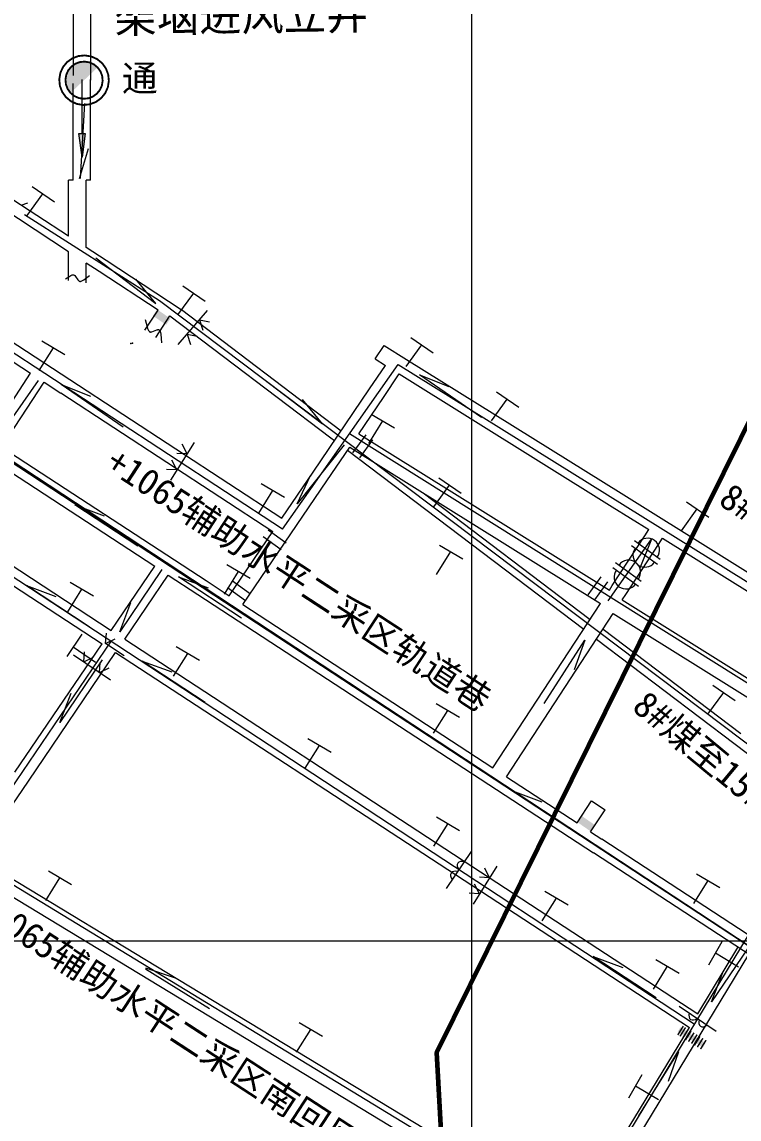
# Model space of a CAD drawing. Header units: inches. Extents: x 19725493 to 19730068, y 4137932 to 4142732.
# Drawn here: x 19727855.2 to 19728086.4, y 4140442.5 to 4140796.5 of the extents above; entities that cross this region are included whole.
import ezdxf

# ---------------------------------------------------------------- set-up
doc = ezdxf.new("R2010")
doc.units = ezdxf.units.IN
doc.header["$MEASUREMENT"] = 0
doc.layers.get('0').update_dxf_attribs({"lineweight": 0})
for name, color, linetype, lineweight in [('主要大巷', 7, 'Continuous', 0), ('保安煤柱', 7, 'Continuous', 0), ('次要巷道', 7, 'Continuous', 0), ('煤巷', 7, 'Continuous', 0), ('竖井', 7, 'Continuous', 0), ('竖井，斜井名称', 7, 'Continuous', 0), ('经纬网', 7, 'Continuous', 0), ('通风系统图', 7, 'Continuous', 0), ('防尘', 7, 'Continuous', 0)]:
    doc.layers.add(name, color=color, linetype=linetype, lineweight=lineweight)
doc.layers.add('岩巷', color=30, linetype='Continuous', lineweight=0, true_color=0xff7f00)
doc.styles.add('仿宋', font='')
doc.styles.add('黑体', font='')
doc.styles.get('仿宋').set_extended_font_data('仿宋')
doc.styles.get('黑体').set_extended_font_data('黑体')

# ---------------------------------------------------------------- blocks, each defined once
blk = doc.blocks.new('栅栏门_1_1')
for points in [[(-1.62, 4.32), (1.76, 4.32), (1.76, 3.84), (-1.62, 3.84)], [(0.9, 4.66), (0.9, -4.9), (-0.69, -4.9), (-0.69, 4.66)], [(-1.62, 3.47), (1.76, 3.47), (1.76, 3), (-1.62, 3)], [(-1.62, 2.44), (1.76, 2.44), (1.76, 1.97), (-1.62, 1.97)], [(-1.62, 1.36), (1.76, 1.36), (1.76, 0.88), (-1.62, 0.88)], [(-1.62, 0.25), (1.76, 0.25), (1.76, -0.23), (-1.62, -0.23)], [(-1.62, -0.9), (1.76, -0.9), (1.76, -1.38), (-1.62, -1.38)], [(-1.62, -2.01), (1.76, -2.01), (1.76, -2.48), (-1.62, -2.48)], [(-1.62, -3.11), (1.76, -3.11), (1.76, -3.59), (-1.62, -3.59)], [(-1.62, -4.31), (1.76, -4.31), (1.76, -4.79), (-1.62, -4.79)]]:
    blk.add_hatch(color=7).paths.add_polyline_path(points, flags=17)
blk = doc.blocks.new('lr_block_79', base_point=(19728057.83, 4140618.43))
at = {"layer": '通风系统图', "color": 34, "linetype": 'Continuous', "lineweight": 9, "true_color": 0x994c00}
for p, q in [((19728051.77, 4140627.57), (19728060.07, 4140621.53)), ((19728052.65, 4140629.19), (19728060.95, 4140623.15))]:
    blk.add_line(p, q, dxfattribs=at)
for centre, start, end in [((19728056.92, 4140626.08), 323.9552, 143.9552), ((19728056.05, 4140624.46), 143.9552, 323.9552)]:
    blk.add_arc(centre, 3.85, start, end, dxfattribs=at)
blk = doc.blocks.new('lr_block_80', base_point=(19728051.73, 4140611.37))
at = {"layer": '通风系统图', "color": 34, "linetype": 'Continuous', "lineweight": 9, "true_color": 0x994c00}
for p, q in [((19728045.67, 4140620.52), (19728053.97, 4140614.48)), ((19728046.54, 4140622.13), (19728054.84, 4140616.09))]:
    blk.add_line(p, q, dxfattribs=at)
for centre, start, end in [((19728050.82, 4140619.02), 323.9552, 143.9552), ((19728049.95, 4140617.41), 143.9552, 323.9552)]:
    blk.add_arc(centre, 3.85, start, end, dxfattribs=at)
blk = doc.blocks.new('圆形竖井')
blk.add_hatch(color=0).paths.add_polyline_path([(-5.2, -3), (-5.6, -2.4), (-5.8, -1.55), (-6.05, -0.74), (-6, 0), (-5.8, 1.55), (-5.6, 2.4), (-4.24, 4.24), (-3, 5.2), (-2.02, 5.76), (-0.74, 6.05), (0.49, 6.05), (1.55, 5.8), (3, 5.2), (4.24, 4.24), (-4.24, -4.24)], flags=17)
at = {"color": 0, "const_width": 0.6}
for points in [[(8, 0), (7.73, 2.07), (6.93, 4), (5.66, 5.66), (4, 6.93), (2.07, 7.73), (0, 8), (-2.07, 7.73), (-4, 6.93), (-5.66, 5.66), (-6.93, 4), (-7.73, 2.07), (-8, 0), (-7.73, -2.07), (-6.93, -4), (-5.66, -5.66), (-4, -6.93), (-2.07, -7.73), (0, -8), (2.07, -7.73), (4, -6.93), (5.66, -5.66), (6.93, -4), (7.73, -2.07), (8, 0)], [(6, 0), (5.8, 1.55), (5.2, 3), (4.24, 4.24), (3, 5.2), (1.55, 5.8), (0, 6), (-1.55, 5.8), (-3, 5.2), (-4.24, 4.24), (-5.2, 3), (-5.8, 1.55), (-6, 0), (-5.8, -1.55), (-5.2, -3), (-4.24, -4.24), (-3, -5.2), (-1.55, -5.8), (0, -6), (1.55, -5.8), (3, -5.2), (4.24, -4.24), (5.2, -3), (5.8, -1.55), (6, 0)]]:
    blk.add_lwpolyline(points, dxfattribs=at)

msp = doc.modelspace()

# ---------------------------------------------------------------- hatches: boundary and pattern name
at = {"true_color": 0xff0000}
msp.add_hatch(color=1, dxfattribs=at).paths.add_polyline_path([(19727875.5, 4140760.5), (19727874.52, 4140752.91), (19727873.5, 4140760.5)], flags=17)
at = {"layer": '通风系统图', "true_color": 0xff0000}
for points in [[(19727903.03, 4140700.82), (19727898.74, 4140703.77), (19727897.35, 4140701.75), (19727901.63, 4140698.8)], [(19728040.07, 4140537.28), (19728035.79, 4140540.23), (19728034.39, 4140538.21), (19728038.68, 4140535.26)]]:
    msp.add_hatch(color=1, dxfattribs=at).paths.add_polyline_path(points, flags=17)

# ---------------------------------------------------------------- linework, layer by layer
at = {"color": 1, "lineweight": 15, "true_color": 0xff0000}
msp.add_line((19727874.5, 4140778), (19727874.5, 4140760.5), dxfattribs=at)
at = {"color": 1, "true_color": 0xff0000}
msp.add_lwpolyline([(19727875.5, 4140760.5), (19727874.52, 4140752.91), (19727873.5, 4140760.5), (19727875.5, 4140760.5)], dxfattribs=at)
at = {"color": 1, "true_color": 0xff0000, "flags": 128}
for points in [[(19727856.98, 4140738.02), (19727854.79, 4140737.3)], [(19727869.24, 4140713.6), (19727870.54, 4140714.52), (19727870.94, 4140714.75), (19727871.18, 4140714.86), (19727871.33, 4140714.92), (19727871.44, 4140714.95), (19727871.52, 4140714.96), (19727871.59, 4140714.97), (19727871.63, 4140714.97), (19727871.68, 4140714.97), (19727871.72, 4140714.96), (19727871.75, 4140714.95), (19727871.77, 4140714.95), (19727871.8, 4140714.94), (19727871.84, 4140714.92), (19727871.9, 4140714.88), (19727871.97, 4140714.84), (19727872.03, 4140714.79), (19727872.16, 4140714.67), (19727872.4, 4140714.39), (19727873.22, 4140713.28), (19727873.4, 4140713.08), (19727873.5, 4140713), (19727873.59, 4140712.92), (19727873.66, 4140712.88), (19727873.69, 4140712.87), (19727873.72, 4140712.85), (19727873.74, 4140712.84), (19727873.79, 4140712.83), (19727873.83, 4140712.83), (19727873.9, 4140712.82), (19727873.94, 4140712.82), (19727874.04, 4140712.83), (19727874.13, 4140712.85), (19727874.27, 4140712.89), (19727874.46, 4140712.97), (19727874.66, 4140713.06), (19727875.06, 4140713.3), (19727876.9, 4140714.7)], [(19727894.86, 4140700.56), (19727895.48, 4140698.12), (19727895.67, 4140697.57), (19727895.84, 4140697.2), (19727895.96, 4140696.98), (19727896.06, 4140696.84), (19727896.13, 4140696.75), (19727896.21, 4140696.67), (19727896.27, 4140696.62), (19727896.33, 4140696.57), (19727896.38, 4140696.54), (19727896.42, 4140696.52), (19727896.47, 4140696.5), (19727896.5, 4140696.49), (19727896.52, 4140696.49), (19727896.56, 4140696.48), (19727896.6, 4140696.48), (19727896.63, 4140696.48), (19727896.71, 4140696.48), (19727896.84, 4140696.5), (19727897.01, 4140696.54), (19727897.55, 4140696.72), (19727898.65, 4140697.14), (19727898.9, 4140697.21), (19727899.02, 4140697.24), (19727899.1, 4140697.24), (19727899.15, 4140697.25), (19727899.2, 4140697.24), (19727899.23, 4140697.24), (19727899.27, 4140697.23), (19727899.29, 4140697.23), (19727899.32, 4140697.21), (19727899.35, 4140697.2), (19727899.39, 4140697.17), (19727899.43, 4140697.14), (19727899.46, 4140697.11), (19727899.51, 4140697.06), (19727899.55, 4140697), (19727899.61, 4140696.91), (19727899.68, 4140696.76), (19727899.74, 4140696.59), (19727899.81, 4140696.35), (19727899.92, 4140695.81), (19727900.18, 4140693)]]:
    msp.add_lwpolyline(points, dxfattribs=at)
at = {"layer": '保安煤柱', "color": 1, "lineweight": 60, "true_color": 0xff0000, "flags": 128}
msp.add_lwpolyline([(19728059, 4140987), (19727660, 4140967), (19727685, 4140772), (19727564, 4140690), (19727674, 4140339), (19727994, 4140372), (19727989, 4140464), (19728125, 4140739), (19728122, 4140835), (19728059, 4140987)], dxfattribs=at)
at = {"layer": '岩巷', "lineweight": 9}
for p, q in [((19727902.89, 4140701.72), (19727954.79, 4140662.36)), ((19727906.56, 4140703.71), (19727958.12, 4140664.61)), ((19727960.13, 4140658.31), (19728036.3, 4140600.54)), ((19727984.49, 4140644.61), (19728038.38, 4140603.73)), ((19728042.54, 4140600.58), (19728086.97, 4140566.88)), ((19728040.45, 4140597.39), (19728084.68, 4140563.85)), ((19728084.31, 4140564.13), (19728153.66, 4140511.53))]:
    msp.add_line(p, q, dxfattribs=at)
at = {"layer": '岩巷', "color": 36, "lineweight": 9, "true_color": 0x86360f}
msp.add_line((19727954.79, 4140662.36), (19727955.98, 4140661.46), dxfattribs=at)
at = {"layer": '煤巷', "lineweight": 9}
for p, q in [((19727870.21, 4140732.29), (19727870.21, 4140745.44)), ((19727875.81, 4140732.29), (19727875.81, 4140745.44)), ((19727894.81, 4140697.04), (19727899.06, 4140703.54)), ((19727898.33, 4140694.74), (19727902.89, 4140701.72)), ((19727969.04, 4140687.82), (19727971.96, 4140692.13)), ((19727967.28, 4140678.11), (19727972.44, 4140685.7)), ((19727816.78, 4140620.19), (19727857.95, 4140683.15)), ((19727821.13, 4140617.35), (19727862.3, 4140680.3)), ((19727971.7, 4140675.35), (19727976.85, 4140682.94)), ((19727949.04, 4140651.23), (19727967.28, 4140678.11)), ((19727963.77, 4140663.67), (19727971.7, 4140675.35)), ((19727953.46, 4140648.48), (19727960.85, 4140659.37)), ((19727926.35, 4140608.54), (19727953.46, 4140648.48)), ((19727938.97, 4140636.39), (19727949.04, 4140651.23)), ((19727922, 4140611.39), (19727936.05, 4140632.09)), ((19727883.94, 4140600.19), (19727897.98, 4140620.88)), ((19727888.29, 4140597.35), (19727902.34, 4140618.03)), ((19727852.86, 4140554.39), (19727881.02, 4140595.89)), ((19727857.21, 4140551.55), (19727885.37, 4140593.04)), ((19727902.85, 4140483.29), (19727778.84, 4140558.42)), ((19727850.12, 4140541.11), (19727857.21, 4140551.55)), ((19727905.44, 4140487.57), (19727819.72, 4140539.5)), ((19728007.22, 4140425.91), (19727905.44, 4140487.57)), ((19728004.63, 4140421.63), (19727902.85, 4140483.29))]:
    msp.add_line(p, q, dxfattribs=at)
at = {"layer": '煤巷', "lineweight": 9, "flags": 128}
for points in [[(19727871.67, 4140808.72), (19727871.67, 4140790.36)], [(19727877.26, 4140808.72), (19727877.26, 4140790.36)], [(19727871.67, 4140790.36), (19727871.67, 4140779.28)], [(19727877.26, 4140790.36), (19727877.26, 4140777.77)], [(19727871.66, 4140745.44), (19727871.66, 4140776.69)], [(19727877.26, 4140745.44), (19727877.26, 4140778)], [(19727871.66, 4140745.44), (19727870.21, 4140745.44)], [(19727877.26, 4140745.44), (19727875.81, 4140745.44)], [(19727870.21, 4140727.42), (19727870.21, 4140732.29)], [(19727875.81, 4140723.75), (19727875.81, 4140732.29)], [(19727798.19, 4140728.44), (19727870.56, 4140681.11)], [(19727795.34, 4140724.09), (19727857.95, 4140683.15)], [(19727882.3, 4140719.52), (19727875.81, 4140723.75)], [(19727870.21, 4140713.12), (19727870.21, 4140722.4)], [(19727902.42, 4140706.36), (19727882.3, 4140719.52)], [(19727875.81, 4140712.31), (19727875.81, 4140718.74)], [(19727880, 4140716), (19727875.81, 4140718.74)], [(19727899.06, 4140703.54), (19727880, 4140716)], [(19727906.53, 4140703.67), (19727902.42, 4140706.36)], [(19727971.96, 4140692.13), (19727979.2, 4140687.61)], [(19727969.04, 4140687.82), (19727972.44, 4140685.7)], [(19727979.2, 4140687.61), (19728048.37, 4140644.42)], [(19727862.3, 4140680.3), (19727867.72, 4140676.76)], [(19727870.56, 4140681.11), (19727938.97, 4140636.39)], [(19727976.85, 4140682.94), (19728045.53, 4140640.06)], [(19727867.64, 4140676.81), (19727936.05, 4140632.09)], [(19727963.77, 4140663.67), (19728044.58, 4140613.21)], [(19727848.61, 4140659.37), (19727914.57, 4140616.25)], [(19727960.85, 4140659.37), (19728041.74, 4140608.86)], [(19727845.77, 4140655.02), (19727897.98, 4140620.88)], [(19728048.37, 4140644.42), (19728142.89, 4140585.4)], [(19728045.53, 4140640.06), (19728057.32, 4140632.7)], [(19728045.51, 4140614.63), (19728056.01, 4140630.69)], [(19728056.01, 4140630.69), (19728057.32, 4140632.7)], [(19728049.85, 4140611.8), (19728060.4, 4140627.94)], [(19728060.4, 4140627.94), (19728061.72, 4140629.95)], [(19728061.72, 4140629.95), (19728139.96, 4140581.09)], [(19727843.38, 4140626.71), (19727883.94, 4140600.19)], [(19727840.54, 4140622.36), (19727881.02, 4140595.89)], [(19727902.34, 4140618.03), (19727911.87, 4140611.8)], [(19727914.57, 4140616.25), (19727922, 4140611.39)], [(19728044.58, 4140613.21), (19728045.51, 4140614.63)], [(19727911.87, 4140611.8), (19728039.47, 4140528.37)], [(19728048.71, 4140610.02), (19728049.87, 4140611.79)], [(19728048.71, 4140610.02), (19728145.94, 4140549.3)], [(19727926.35, 4140608.54), (19728007.04, 4140555.79)], [(19728007.04, 4140555.79), (19728041.74, 4140608.86)], [(19728011.39, 4140552.94), (19728045.86, 4140605.66)], [(19728045.86, 4140605.66), (19728122.4, 4140557.87)], [(19727888.29, 4140597.35), (19728003.06, 4140522.3)], [(19727885.37, 4140593.04), (19728000.21, 4140517.95)], [(19728011.39, 4140552.94), (19728034.18, 4140538.04)], [(19728034.18, 4140538.04), (19728038.84, 4140545.15)], [(19728038.54, 4140535.19), (19728043.19, 4140542.31)], [(19728038.84, 4140545.15), (19728043.19, 4140542.31)], [(19728038.54, 4140535.19), (19728042.17, 4140532.82)], [(19728155.51, 4140458.71), (19728042.16, 4140532.81)], [(19728085.03, 4140498.57), (19728039.47, 4140528.36)], [(19728003.06, 4140522.3), (19728073.11, 4140476.5)], [(19728000.21, 4140517.95), (19728070.41, 4140472.05)], [(19728073.11, 4140476.5), (19728086.07, 4140497.9)], [(19728152.81, 4140454.25), (19728085.03, 4140498.57)], [(19728047.45, 4140426.06), (19728089.58, 4140495.59)], [(19728044, 4140428.46), (19728070.41, 4140472.05)]]:
    msp.add_lwpolyline(points, dxfattribs=at)
at = {"layer": '煤巷', "color": 98, "lineweight": 9, "true_color": 0x003300, "flags": 128}
for points in [[(19727870.21, 4140727.42), (19727849.79, 4140740.77)], [(19727870.21, 4140722.4), (19727848.62, 4140736.52)]]:
    msp.add_lwpolyline(points, dxfattribs=at)
at = {"layer": '煤巷', "color": 30, "true_color": 0xff7f00}
for p in [(19727890.28, 4140692.82), (19727890.78, 4140692.89)]:
    msp.add_point(p, dxfattribs=at)
at = {"layer": '经纬网', "color": 18, "lineweight": 9, "true_color": 0x260000, "flags": 128}
for points in [[(19728000.19, 4138000), (19728000.19, 4142500)], [(19725999.81, 4140500), (19730000, 4140500)]]:
    msp.add_lwpolyline(points, dxfattribs=at)
at = {"layer": '通风系统图', "color": 1, "linetype": 'Continuous', "lineweight": 20, "true_color": 0xff0000}
for p, q in [((19727875.34, 4140770.23), (19727873.9, 4140745.97)), ((19727873.71, 4140745.97), (19727876.58, 4140755.71)), ((19727878.99, 4140720.4), (19727898.31, 4140705.65)), ((19727898.31, 4140705.65), (19727891.83, 4140713.48)), ((19727932.77, 4140681.63), (19727952.08, 4140666.88)), ((19727952.08, 4140666.88), (19727945.61, 4140674.7)), ((19727872.17, 4140640.69), (19727881.7, 4140637.16)), ((19727892.47, 4140627.33), (19727872.17, 4140640.69)), ((19728044.21, 4140609.78), (19728058.18, 4140629.68)), ((19728058.18, 4140629.68), (19728054.37, 4140620.26)), ((19727900.25, 4140619.88), (19727886.69, 4140599.71)), ((19727905.65, 4140617.45), (19727915.18, 4140613.92)), ((19727925.95, 4140604.09), (19727905.65, 4140617.45)), ((19727856.58, 4140614.66), (19727866.11, 4140611.13)), ((19727876.88, 4140601.3), (19727856.58, 4140614.66)), ((19727856.58, 4140614.66), (19727866.11, 4140611.13)), ((19727876.88, 4140601.3), (19727856.58, 4140614.66)), ((19727886.69, 4140599.71), (19727890.31, 4140609.2)), ((19728023.56, 4140576.57), (19728036.71, 4140597)), ((19728036.71, 4140597), (19728033.28, 4140587.44)), ((19727880.97, 4140590.64), (19727867.42, 4140570.46)), ((19727893.95, 4140590.29), (19727903.48, 4140586.77)), ((19727914.26, 4140576.93), (19727893.95, 4140590.29)), ((19727867.42, 4140570.46), (19727871.04, 4140579.96)), ((19728013.31, 4140548.44), (19728022.84, 4140544.92)), ((19728033.62, 4140535.08), (19728013.31, 4140548.44)), ((19728091.17, 4140500.39), (19728077.51, 4140480.28)), ((19728039.39, 4140494.93), (19728048.92, 4140491.41)), ((19728039.39, 4140494.93), (19728048.92, 4140491.41)), ((19728059.69, 4140481.57), (19728039.39, 4140494.93)), ((19728059.69, 4140481.57), (19728039.39, 4140494.93)), ((19728077.51, 4140480.28), (19728081.18, 4140489.76)), ((19728054.08, 4140443.52), (19728066.84, 4140464.2)), ((19728066.84, 4140464.2), (19728063.59, 4140454.57))]:
    msp.add_line(p, q, dxfattribs=at)
at = {"layer": '通风系统图', "color": 5, "linetype": 'Continuous', "lineweight": 20, "true_color": 0x0000ff}
for p, q in [((19727860.42, 4140680.82), (19727846.45, 4140660.93)), ((19727983.32, 4140682.65), (19727992.78, 4140678.94)), ((19728003.35, 4140668.89), (19727983.32, 4140682.65)), ((19727867.81, 4140679.5), (19727877.26, 4140675.79)), ((19727887.84, 4140665.74), (19727867.81, 4140679.5)), ((19727959.01, 4140660.05), (19727943.86, 4140641.05)), ((19727943.86, 4140641.05), (19727948.24, 4140650.22)), ((19727894.99, 4140491.34), (19727904.61, 4140488.07)), ((19727894.99, 4140491.34), (19727904.61, 4140488.07)), ((19727894.99, 4140491.34), (19727904.61, 4140488.07)), ((19727894.99, 4140491.34), (19727904.61, 4140488.07)), ((19727915.64, 4140478.07), (19727894.99, 4140490.87)), ((19727915.64, 4140478.07), (19727894.99, 4140490.87)), ((19727915.64, 4140478.07), (19727894.99, 4140490.87)), ((19727915.64, 4140478.07), (19727894.99, 4140490.87))]:
    msp.add_line(p, q, dxfattribs=at)
at = {"layer": '通风系统图', "color": 26, "lineweight": 15, "true_color": 0x802500}
for p, q in [((19727961.91, 4140657.48), (19727966.11, 4140663.28)), ((19727964.08, 4140655.9), (19727968.29, 4140661.7)), ((19727940.34, 4140628.32), (19727934.53, 4140632.52)), ((19727938.76, 4140626.14), (19727932.96, 4140630.34)), ((19728037.74, 4140611.64), (19728041.95, 4140617.44)), ((19727927.27, 4140609.71), (19727921.47, 4140613.91)), ((19727928.85, 4140611.89), (19727923.05, 4140616.09)), ((19728039.92, 4140610.07), (19728044.13, 4140615.87))]:
    msp.add_line(p, q, dxfattribs=at)
at = {"layer": '防尘', "color": 36, "linetype": 'Continuous', "lineweight": 15, "true_color": 0x7f3f00}
for p, q in [((19728155.82, 4140454.72), (19727211.6, 4141074.84)), ((19728155.82, 4140454.72), (19727211.6, 4141074.84)), ((19728155.82, 4140454.72), (19727211.6, 4141074.84)), ((19728155.82, 4140454.72), (19727211.6, 4141074.84)), ((19728071.94, 4140473.11), (19727194.15, 4141049.48)), ((19728071.94, 4140473.11), (19727194.15, 4141049.48)), ((19728071.94, 4140473.11), (19727194.15, 4141049.48)), ((19728071.94, 4140473.11), (19727194.15, 4141049.48)), ((19727939.21, 4140632.86), (19727415.48, 4140975.78)), ((19727939.21, 4140632.86), (19727415.48, 4140975.78)), ((19727939.21, 4140632.86), (19727415.48, 4140975.78)), ((19727939.21, 4140632.86), (19727415.48, 4140975.78)), ((19727899.55, 4140706.58), (19727856.02, 4140734.3)), ((19727899.55, 4140706.58), (19727856.02, 4140734.3)), ((19727899.55, 4140706.58), (19727856.02, 4140734.3)), ((19727899.55, 4140706.58), (19727856.02, 4140734.3)), ((19728180.2, 4140494.63), (19727899.55, 4140706.58)), ((19728180.2, 4140494.63), (19727899.55, 4140706.58)), ((19728180.2, 4140494.63), (19727899.55, 4140706.58)), ((19728180.2, 4140494.63), (19727899.55, 4140706.58)), ((19727939.21, 4140632.86), (19727976.51, 4140685.96)), ((19727939.21, 4140632.86), (19727976.51, 4140685.96)), ((19727939.21, 4140632.86), (19727976.51, 4140685.96)), ((19727939.21, 4140632.86), (19727976.51, 4140685.96)), ((19727976.51, 4140685.96), (19728517.34, 4140348.74)), ((19727976.51, 4140685.96), (19728517.34, 4140348.74)), ((19727976.51, 4140685.96), (19728517.34, 4140348.74)), ((19727976.51, 4140685.96), (19728517.34, 4140348.74)), ((19728124.87, 4140560.68), (19727960.83, 4140663.64)), ((19728124.87, 4140560.68), (19727960.83, 4140663.64)), ((19728124.87, 4140560.68), (19727960.83, 4140663.64)), ((19728124.87, 4140560.68), (19727960.83, 4140663.64)), ((19727754.14, 4140577.9), (19728153.67, 4140334.6)), ((19727754.14, 4140577.9), (19728153.67, 4140334.6)), ((19727754.14, 4140577.9), (19728153.67, 4140334.6)), ((19727754.14, 4140577.9), (19728153.67, 4140334.6)), ((19727800.21, 4140023.58), (19728124.94, 4140560.63)), ((19727800.21, 4140023.58), (19728124.94, 4140560.63)), ((19727800.21, 4140023.58), (19728124.94, 4140560.63)), ((19727800.21, 4140023.58), (19728124.94, 4140560.63))]:
    msp.add_line(p, q, dxfattribs=at)
at = {"layer": '防尘', "color": 7, "linetype": 'Continuous', "lineweight": 15}
for p, q in [((19727856.84, 4140734.03), (19727861.9, 4140741.06)), ((19727856.84, 4140734.03), (19727861.9, 4140741.06)), ((19727856.84, 4140734.03), (19727861.9, 4140741.06)), ((19727856.84, 4140734.03), (19727861.9, 4140741.06)), ((19727858.41, 4140743.38), (19727865.61, 4140738.48)), ((19727858.41, 4140743.38), (19727865.61, 4140738.48)), ((19727858.41, 4140743.38), (19727865.61, 4140738.48)), ((19727858.41, 4140743.38), (19727865.61, 4140738.48)), ((19727905.47, 4140701.99), (19727910.53, 4140709.03)), ((19727905.47, 4140701.99), (19727910.53, 4140709.03)), ((19727905.47, 4140701.99), (19727910.53, 4140709.03)), ((19727905.47, 4140701.99), (19727910.53, 4140709.03)), ((19727907.04, 4140711.35), (19727914.24, 4140706.44)), ((19727907.04, 4140711.35), (19727914.24, 4140706.44)), ((19727907.04, 4140711.35), (19727914.24, 4140706.44)), ((19727907.04, 4140711.35), (19727914.24, 4140706.44)), ((19727905.58, 4140692.48), (19727914.97, 4140703.39)), ((19727905.58, 4140692.48), (19727914.97, 4140703.39)), ((19727905.58, 4140692.48), (19727914.97, 4140703.39)), ((19727905.58, 4140692.48), (19727914.97, 4140703.39)), ((19727912.43, 4140700.36), (19727915.67, 4140699.73)), ((19727912.43, 4140700.36), (19727913.53, 4140697.1)), ((19727912.43, 4140700.36), (19727915.67, 4140699.73)), ((19727912.43, 4140700.36), (19727913.53, 4140697.1)), ((19727912.43, 4140700.36), (19727915.67, 4140699.73)), ((19727912.43, 4140700.36), (19727913.53, 4140697.1)), ((19727912.43, 4140700.36), (19727915.67, 4140699.73)), ((19727912.43, 4140700.36), (19727913.53, 4140697.1)), ((19727908.4, 4140695.76), (19727911.64, 4140695.13)), ((19727908.4, 4140695.76), (19727909.5, 4140692.5)), ((19727908.4, 4140695.76), (19727911.64, 4140695.13)), ((19727908.4, 4140695.76), (19727909.5, 4140692.5)), ((19727908.4, 4140695.76), (19727911.64, 4140695.13)), ((19727908.4, 4140695.76), (19727909.5, 4140692.5)), ((19727908.4, 4140695.76), (19727911.64, 4140695.13)), ((19727908.4, 4140695.76), (19727909.5, 4140692.5)), ((19727980.59, 4140694.66), (19727987.8, 4140689.76)), ((19727980.59, 4140694.66), (19727987.8, 4140689.76)), ((19727980.59, 4140694.66), (19727987.8, 4140689.76)), ((19727980.59, 4140694.66), (19727987.8, 4140689.76)), ((19727860.7, 4140684.04), (19727865.28, 4140691.4)), ((19727860.7, 4140684.04), (19727865.28, 4140691.4)), ((19727860.7, 4140684.04), (19727865.28, 4140691.4)), ((19727860.7, 4140684.04), (19727865.28, 4140691.4)), ((19727861.52, 4140693.6), (19727869.03, 4140689.2)), ((19727861.52, 4140693.6), (19727869.03, 4140689.2)), ((19727861.52, 4140693.6), (19727869.03, 4140689.2)), ((19727861.52, 4140693.6), (19727869.03, 4140689.2)), ((19727979.03, 4140685.31), (19727984.09, 4140692.34)), ((19727979.03, 4140685.31), (19727984.09, 4140692.34)), ((19727979.03, 4140685.31), (19727984.09, 4140692.34)), ((19727979.03, 4140685.31), (19727984.09, 4140692.34)), ((19728008.17, 4140677.17), (19728015.37, 4140672.27)), ((19728008.17, 4140677.17), (19728015.37, 4140672.27)), ((19728008.17, 4140677.17), (19728015.37, 4140672.27)), ((19728008.17, 4140677.17), (19728015.37, 4140672.27)), ((19728006.6, 4140667.82), (19728011.66, 4140674.85)), ((19728006.6, 4140667.82), (19728011.66, 4140674.85)), ((19728006.6, 4140667.82), (19728011.66, 4140674.85)), ((19728006.6, 4140667.82), (19728011.66, 4140674.85)), ((19727967.81, 4140670.01), (19727975.32, 4140665.6)), ((19727967.81, 4140670.01), (19727975.32, 4140665.6)), ((19727967.81, 4140670.01), (19727975.32, 4140665.6)), ((19727967.81, 4140670.01), (19727975.32, 4140665.6)), ((19727966.99, 4140660.45), (19727971.57, 4140667.81)), ((19727966.99, 4140660.45), (19727971.57, 4140667.81)), ((19727966.99, 4140660.45), (19727971.57, 4140667.81)), ((19727966.99, 4140660.45), (19727971.57, 4140667.81)), ((19727910.66, 4140660.86), (19727903.05, 4140648.64)), ((19727910.66, 4140660.86), (19727903.05, 4140648.64)), ((19727910.66, 4140660.86), (19727903.05, 4140648.64)), ((19727910.66, 4140660.86), (19727903.05, 4140648.64)), ((19727908.38, 4140657.18), (19727906.8, 4140660.24)), ((19727908.38, 4140657.18), (19727906.8, 4140660.24)), ((19727908.38, 4140657.18), (19727906.8, 4140660.24)), ((19727908.38, 4140657.18), (19727906.8, 4140660.24)), ((19727908.38, 4140657.18), (19727905.08, 4140657.32)), ((19727908.38, 4140657.18), (19727905.08, 4140657.32)), ((19727908.38, 4140657.18), (19727905.08, 4140657.32)), ((19727908.38, 4140657.18), (19727905.08, 4140657.32)), ((19727905.1, 4140652.02), (19727901.8, 4140652.16)), ((19727905.1, 4140652.02), (19727901.8, 4140652.16)), ((19727905.1, 4140652.02), (19727901.8, 4140652.16)), ((19727905.1, 4140652.02), (19727901.8, 4140652.16)), ((19727905.1, 4140652.02), (19727903.52, 4140655.08)), ((19727905.1, 4140652.02), (19727903.52, 4140655.08)), ((19727905.1, 4140652.02), (19727903.52, 4140655.08)), ((19727905.1, 4140652.02), (19727903.52, 4140655.08)), ((19727989.57, 4140649.38), (19727996.78, 4140644.47)), ((19727989.57, 4140649.38), (19727996.78, 4140644.47)), ((19727989.57, 4140649.38), (19727996.78, 4140644.47)), ((19727989.57, 4140649.38), (19727996.78, 4140644.47)), ((19727931.52, 4140637.98), (19727936.1, 4140645.34)), ((19727931.52, 4140637.98), (19727936.1, 4140645.34)), ((19727931.52, 4140637.98), (19727936.1, 4140645.34)), ((19727931.52, 4140637.98), (19727936.1, 4140645.34)), ((19727932.34, 4140647.54), (19727939.86, 4140643.13)), ((19727932.34, 4140647.54), (19727939.86, 4140643.13)), ((19727932.34, 4140647.54), (19727939.86, 4140643.13)), ((19727932.34, 4140647.54), (19727939.86, 4140643.13)), ((19727988.01, 4140640.02), (19727993.07, 4140647.06)), ((19727988.01, 4140640.02), (19727993.07, 4140647.06)), ((19727988.01, 4140640.02), (19727993.07, 4140647.06)), ((19727988.01, 4140640.02), (19727993.07, 4140647.06)), ((19728069.42, 4140641.69), (19728076.62, 4140636.78)), ((19728069.42, 4140641.69), (19728076.62, 4140636.78)), ((19728069.42, 4140641.69), (19728076.62, 4140636.78)), ((19728069.42, 4140641.69), (19728076.62, 4140636.78)), ((19728067.85, 4140632.33), (19728072.91, 4140639.37)), ((19728067.85, 4140632.33), (19728072.91, 4140639.37)), ((19728067.85, 4140632.33), (19728072.91, 4140639.37)), ((19728067.85, 4140632.33), (19728072.91, 4140639.37)), ((19727989.8, 4140627.71), (19727997.32, 4140623.3)), ((19727989.8, 4140627.71), (19727997.32, 4140623.3)), ((19727989.8, 4140627.71), (19727997.32, 4140623.3)), ((19727989.8, 4140627.71), (19727997.32, 4140623.3)), ((19727988.87, 4140618.27), (19727993.44, 4140625.63)), ((19727988.87, 4140618.27), (19727993.44, 4140625.63)), ((19727988.87, 4140618.27), (19727993.44, 4140625.63)), ((19727988.87, 4140618.27), (19727993.44, 4140625.63)), ((19727921.25, 4140621.43), (19727928.77, 4140617.02)), ((19727921.25, 4140621.43), (19727928.77, 4140617.02)), ((19727921.25, 4140621.43), (19727928.77, 4140617.02)), ((19727921.25, 4140621.43), (19727928.77, 4140617.02)), ((19727920.44, 4140611.86), (19727925.01, 4140619.22)), ((19727920.44, 4140611.86), (19727925.01, 4140619.22)), ((19727920.44, 4140611.86), (19727925.01, 4140619.22)), ((19727920.44, 4140611.86), (19727925.01, 4140619.22)), ((19727869.91, 4140606.14), (19727874.49, 4140613.5)), ((19727869.91, 4140606.14), (19727874.49, 4140613.5)), ((19727869.91, 4140606.14), (19727874.49, 4140613.5)), ((19727869.91, 4140606.14), (19727874.49, 4140613.5)), ((19727870.73, 4140615.7), (19727878.25, 4140611.29)), ((19727870.73, 4140615.7), (19727878.25, 4140611.29)), ((19727870.73, 4140615.7), (19727878.25, 4140611.29)), ((19727870.73, 4140615.7), (19727878.25, 4140611.29)), ((19727869.71, 4140591.75), (19727874.52, 4140599.01)), ((19727869.71, 4140591.75), (19727874.52, 4140599.01)), ((19727869.71, 4140591.75), (19727874.52, 4140599.01)), ((19727869.71, 4140591.75), (19727874.52, 4140599.01)), ((19727869.71, 4140591.75), (19727874.52, 4140599.01)), ((19727869.71, 4140591.75), (19727874.52, 4140599.01)), ((19727869.71, 4140591.75), (19727874.52, 4140599.01)), ((19727869.71, 4140591.75), (19727874.52, 4140599.01)), ((19727882.14, 4140595.99), (19727882.4, 4140599.28)), ((19727882.14, 4140595.99), (19727882.4, 4140599.28)), ((19727882.14, 4140595.99), (19727882.4, 4140599.28)), ((19727882.14, 4140595.99), (19727882.4, 4140599.28)), ((19727888.09, 4140591.96), (19727882.13, 4140596)), ((19727888.09, 4140591.96), (19727882.13, 4140596)), ((19727888.09, 4140591.96), (19727882.13, 4140596)), ((19727888.09, 4140591.96), (19727882.13, 4140596)), ((19727882.14, 4140595.99), (19727885.25, 4140597.45)), ((19727882.14, 4140595.99), (19727885.25, 4140597.45)), ((19727882.14, 4140595.99), (19727885.25, 4140597.45)), ((19727882.14, 4140595.99), (19727885.25, 4140597.45)), ((19727878.82, 4140589.85), (19727871.72, 4140594.83)), ((19727878.82, 4140589.85), (19727871.72, 4140594.83)), ((19727878.82, 4140589.85), (19727871.72, 4140594.83)), ((19727878.82, 4140589.85), (19727871.72, 4140594.83)), ((19727883.74, 4140584.18), (19727871.77, 4140592.19)), ((19727883.74, 4140584.18), (19727871.77, 4140592.19)), ((19727883.74, 4140584.18), (19727871.77, 4140592.19)), ((19727883.74, 4140584.18), (19727871.77, 4140592.19)), ((19727875.08, 4140590.03), (19727875.33, 4140593.32)), ((19727875.08, 4140590.03), (19727875.33, 4140593.32)), ((19727875.08, 4140590.03), (19727875.33, 4140593.32)), ((19727875.08, 4140590.03), (19727875.33, 4140593.32)), ((19727904.04, 4140585.41), (19727908.61, 4140592.77)), ((19727904.04, 4140585.41), (19727908.61, 4140592.77)), ((19727904.04, 4140585.41), (19727908.61, 4140592.77)), ((19727904.04, 4140585.41), (19727908.61, 4140592.77)), ((19727904.85, 4140594.97), (19727912.37, 4140590.56)), ((19727904.85, 4140594.97), (19727912.37, 4140590.56)), ((19727904.85, 4140594.97), (19727912.37, 4140590.56)), ((19727904.85, 4140594.97), (19727912.37, 4140590.56)), ((19727875.08, 4140590.03), (19727878.19, 4140591.51)), ((19727875.08, 4140590.03), (19727878.19, 4140591.51)), ((19727875.08, 4140590.03), (19727878.19, 4140591.51)), ((19727875.08, 4140590.03), (19727878.19, 4140591.51)), ((19727880.14, 4140586.58), (19727880.38, 4140589.88)), ((19727880.14, 4140586.58), (19727880.38, 4140589.88)), ((19727880.14, 4140586.58), (19727880.38, 4140589.88)), ((19727880.14, 4140586.58), (19727880.38, 4140589.88)), ((19727880.14, 4140586.58), (19727883.24, 4140588.06)), ((19727880.14, 4140586.58), (19727883.24, 4140588.06)), ((19727880.14, 4140586.58), (19727883.24, 4140588.06)), ((19727880.14, 4140586.58), (19727883.24, 4140588.06)), ((19728077.95, 4140582.5), (19728085.16, 4140577.59)), ((19728077.95, 4140582.5), (19728085.16, 4140577.59)), ((19728077.95, 4140582.5), (19728085.16, 4140577.59)), ((19728077.95, 4140582.5), (19728085.16, 4140577.59)), ((19728076.39, 4140573.14), (19728081.45, 4140580.18)), ((19728076.39, 4140573.14), (19728081.45, 4140580.18)), ((19728076.39, 4140573.14), (19728081.45, 4140580.18)), ((19728076.39, 4140573.14), (19728081.45, 4140580.18)), ((19727987.92, 4140567.01), (19727992.49, 4140574.37)), ((19727987.92, 4140567.01), (19727992.49, 4140574.37)), ((19727987.92, 4140567.01), (19727992.49, 4140574.37)), ((19727987.92, 4140567.01), (19727992.49, 4140574.37)), ((19727988.73, 4140576.57), (19727996.25, 4140572.17)), ((19727988.73, 4140576.57), (19727996.25, 4140572.17)), ((19727988.73, 4140576.57), (19727996.25, 4140572.17)), ((19727988.73, 4140576.57), (19727996.25, 4140572.17)), ((19727947.35, 4140565.3), (19727954.87, 4140560.89)), ((19727947.35, 4140565.3), (19727954.87, 4140560.89)), ((19727947.35, 4140565.3), (19727954.87, 4140560.89)), ((19727947.35, 4140565.3), (19727954.87, 4140560.89)), ((19727946.53, 4140555.73), (19727951.11, 4140563.09)), ((19727946.53, 4140555.73), (19727951.11, 4140563.09)), ((19727946.53, 4140555.73), (19727951.11, 4140563.09)), ((19727946.53, 4140555.73), (19727951.11, 4140563.09)), ((19727988.79, 4140540.08), (19727996.3, 4140535.67)), ((19727988.79, 4140540.08), (19727996.3, 4140535.67)), ((19727988.79, 4140540.08), (19727996.3, 4140535.67)), ((19727988.79, 4140540.08), (19727996.3, 4140535.67)), ((19727987.97, 4140530.51), (19727992.55, 4140537.87)), ((19727987.97, 4140530.51), (19727992.55, 4140537.87)), ((19727987.97, 4140530.51), (19727992.55, 4140537.87)), ((19727987.97, 4140530.51), (19727992.55, 4140537.87)), ((19728000.02, 4140528.8), (19727991.95, 4140516.88)), ((19728000.02, 4140528.8), (19727991.95, 4140516.88)), ((19728000.02, 4140528.8), (19727991.95, 4140516.88)), ((19728000.02, 4140528.8), (19727991.95, 4140516.88)), ((19727863.66, 4140522.59), (19727871.18, 4140518.18)), ((19727863.66, 4140522.59), (19727871.18, 4140518.18)), ((19727863.66, 4140522.59), (19727871.18, 4140518.18)), ((19727863.66, 4140522.59), (19727871.18, 4140518.18)), ((19728008.26, 4140524.07), (19728000.65, 4140511.84)), ((19728008.26, 4140524.07), (19728000.65, 4140511.84)), ((19728008.26, 4140524.07), (19728000.65, 4140511.84)), ((19728008.26, 4140524.07), (19728000.65, 4140511.84)), ((19728005.98, 4140520.39), (19728004.39, 4140523.45)), ((19728005.98, 4140520.39), (19728004.39, 4140523.45)), ((19728005.98, 4140520.39), (19728004.39, 4140523.45)), ((19728005.98, 4140520.39), (19728004.39, 4140523.45)), ((19728072.66, 4140521.68), (19728080.18, 4140517.27)), ((19728072.66, 4140521.68), (19728080.18, 4140517.27)), ((19728072.66, 4140521.68), (19728080.18, 4140517.27)), ((19728072.66, 4140521.68), (19728080.18, 4140517.27)), ((19727862.85, 4140513.02), (19727867.42, 4140520.39)), ((19727862.85, 4140513.02), (19727867.42, 4140520.39)), ((19727862.85, 4140513.02), (19727867.42, 4140520.39)), ((19727862.85, 4140513.02), (19727867.42, 4140520.39)), ((19728002.7, 4140515.23), (19728001.11, 4140518.28)), ((19728002.7, 4140515.23), (19728001.11, 4140518.28)), ((19728002.7, 4140515.23), (19728001.11, 4140518.28)), ((19728002.7, 4140515.23), (19728001.11, 4140518.28)), ((19728005.98, 4140520.39), (19728002.68, 4140520.52)), ((19728005.98, 4140520.39), (19728002.68, 4140520.52)), ((19728005.98, 4140520.39), (19728002.68, 4140520.52)), ((19728005.98, 4140520.39), (19728002.68, 4140520.52)), ((19728071.85, 4140512.11), (19728076.42, 4140519.47)), ((19728071.85, 4140512.11), (19728076.42, 4140519.47)), ((19728071.85, 4140512.11), (19728076.42, 4140519.47)), ((19728071.85, 4140512.11), (19728076.42, 4140519.47)), ((19728002.7, 4140515.23), (19727999.4, 4140515.36)), ((19728002.7, 4140515.23), (19727999.4, 4140515.36)), ((19728002.7, 4140515.23), (19727999.4, 4140515.36)), ((19728002.7, 4140515.23), (19727999.4, 4140515.36)), ((19728023.74, 4140516.01), (19728031.26, 4140511.6)), ((19728023.74, 4140516.01), (19728031.26, 4140511.6)), ((19728023.74, 4140516.01), (19728031.26, 4140511.6)), ((19728023.74, 4140516.01), (19728031.26, 4140511.6)), ((19728022.93, 4140506.45), (19728027.5, 4140513.81)), ((19728022.93, 4140506.45), (19728027.5, 4140513.81)), ((19728022.93, 4140506.45), (19728027.5, 4140513.81)), ((19728022.93, 4140506.45), (19728027.5, 4140513.81)), ((19728076.63, 4140492.22), (19728080.92, 4140499.81)), ((19728076.63, 4140492.22), (19728080.92, 4140499.81)), ((19728076.63, 4140492.22), (19728080.92, 4140499.81)), ((19728076.63, 4140492.22), (19728080.92, 4140499.81)), ((19728059.61, 4140494.01), (19728067.13, 4140489.61)), ((19728059.61, 4140494.01), (19728067.13, 4140489.61)), ((19728059.61, 4140494.01), (19728067.13, 4140489.61)), ((19728059.61, 4140494.01), (19728067.13, 4140489.61)), ((19728086.21, 4140491.56), (19728078.77, 4140496.02)), ((19728086.21, 4140491.56), (19728078.77, 4140496.02)), ((19728086.21, 4140491.56), (19728078.77, 4140496.02)), ((19728086.21, 4140491.56), (19728078.77, 4140496.02)), ((19728058.79, 4140484.45), (19728063.37, 4140491.81)), ((19728058.79, 4140484.45), (19728063.37, 4140491.81)), ((19728058.79, 4140484.45), (19728063.37, 4140491.81)), ((19728058.79, 4140484.45), (19728063.37, 4140491.81)), ((19728067.09, 4140478.95), (19728079.01, 4140470.88)), ((19728067.09, 4140478.95), (19728079.01, 4140470.88)), ((19728067.09, 4140478.95), (19728079.01, 4140470.88)), ((19728067.09, 4140478.95), (19728079.01, 4140470.88)), ((19727943.7, 4140464.07), (19727948.28, 4140471.43)), ((19727943.7, 4140464.07), (19727948.28, 4140471.43)), ((19727943.7, 4140464.07), (19727948.28, 4140471.43)), ((19727943.7, 4140464.07), (19727948.28, 4140471.43)), ((19727944.52, 4140473.64), (19727952.03, 4140469.23)), ((19727944.52, 4140473.64), (19727952.03, 4140469.23)), ((19727944.52, 4140473.64), (19727952.03, 4140469.23)), ((19727944.52, 4140473.64), (19727952.03, 4140469.23)), ((19728050.9, 4140449.34), (19728055.19, 4140456.93)), ((19728050.9, 4140449.34), (19728055.19, 4140456.93)), ((19728050.9, 4140449.34), (19728055.19, 4140456.93)), ((19728050.9, 4140449.34), (19728055.19, 4140456.93)), ((19728060.48, 4140448.68), (19728053.04, 4140453.14)), ((19728060.48, 4140448.68), (19728053.04, 4140453.14)), ((19728060.48, 4140448.68), (19728053.04, 4140453.14)), ((19728060.48, 4140448.68), (19728053.04, 4140453.14))]:
    msp.add_line(p, q, dxfattribs=at)
at = {"layer": '防尘', "color": 36, "linetype": 'Continuous', "lineweight": 20, "true_color": 0x7f3f00}
msp.add_line((19728155.82, 4140454.72), (19727817.64, 4140677.37), dxfattribs=at)
msp.add_line((19728155.82, 4140454.72), (19727817.64, 4140677.37), dxfattribs=at)
msp.add_line((19728155.82, 4140454.72), (19727817.64, 4140677.37), dxfattribs=at)
msp.add_line((19728155.82, 4140454.72), (19727817.64, 4140677.37), dxfattribs=at)
at = {"layer": '防尘', "color": 5, "linetype": 'Continuous', "lineweight": 20, "true_color": 0x0000ff}
msp.add_line((19727676.85, 4140291.65), (19727883.98, 4140596.8), dxfattribs=at)
at = {"layer": '防尘', "color": 7, "linetype": 'Continuous', "lineweight": 15}
for centre, major_axis in [((19727998.05, 4140523.5), (-2.34, 1.59)), ((19727998.05, 4140523.5), (-2.34, 1.59)), ((19727998.05, 4140523.5), (-2.34, 1.59)), ((19727998.05, 4140523.5), (-2.34, 1.59)), ((19727995.89, 4140520.31), (-2.34, 1.59)), ((19727995.89, 4140520.31), (-2.34, 1.59)), ((19727995.89, 4140520.31), (-2.34, 1.59)), ((19727995.89, 4140520.31), (-2.34, 1.59)), ((19728072.39, 4140476.99), (-1.59, -2.34)), ((19728072.39, 4140476.99), (-1.59, -2.34)), ((19728072.39, 4140476.99), (-1.59, -2.34)), ((19728072.39, 4140476.99), (-1.59, -2.34)), ((19728075.58, 4140474.82), (-1.59, -2.34)), ((19728075.58, 4140474.82), (-1.59, -2.34)), ((19728075.58, 4140474.82), (-1.59, -2.34)), ((19728075.58, 4140474.82), (-1.59, -2.34))]:
    msp.add_ellipse(centre, major_axis=major_axis, ratio=0.616162, start_param=5.207066, end_param=7.359305, dxfattribs=at)

# ---------------------------------------------------------------- block references
at = {"layer": '通风系统图'}
for name, p, rotation in [('圆形竖井', (19727875.18, 4140777.74), 358.1833666633333), ('栅栏门_1_1', (19728070.97, 4140468.85), 58.15729018777839)]:
    msp.add_blockref(name, p, dxfattribs=dict(at, rotation=rotation))
for name, p in [('lr_block_79', (19728057.83, 4140618.43)), ('lr_block_80', (19728051.73, 4140611.37))]:
    msp.add_blockref(name, p, dxfattribs=at)

# ---------------------------------------------------------------- texts
at = {"layer": '主要大巷', "color": 18, "true_color": 0x260000, "style": '仿宋'}
for s, p in [('+1065辅助水平二采区轨道巷', (19727881.5, 4140652.5)), ('8#煤通风二联巷', (19728079.37, 4140641.07)), ('+1065辅助水平二采区南回风巷', (19727839.12, 4140509.23))]:
    msp.add_text(s, height=8.5, rotation=326.9145, dxfattribs=at).set_placement(p)
at = {"layer": '次要巷道', "color": 7, "style": '仿宋'}
msp.add_text('8#煤至15#煤架空乘人巷', height=8.5, rotation=320.3418, dxfattribs=at).set_placement((19728051.51, 4140574.77))
at = {"layer": '竖井', "color": 7, "style": '黑体'}
msp.add_text('架垴进风立井', height=10, rotation=0.8244, dxfattribs=at).set_placement((19727885.06, 4140793.01))
at = {"layer": '竖井，斜井名称', "color": 7, "style": '黑体'}
msp.add_text('通', height=8.5, dxfattribs=at).set_placement((19727887.33, 4140774.13))

doc.saveas('drawing.dxf')
